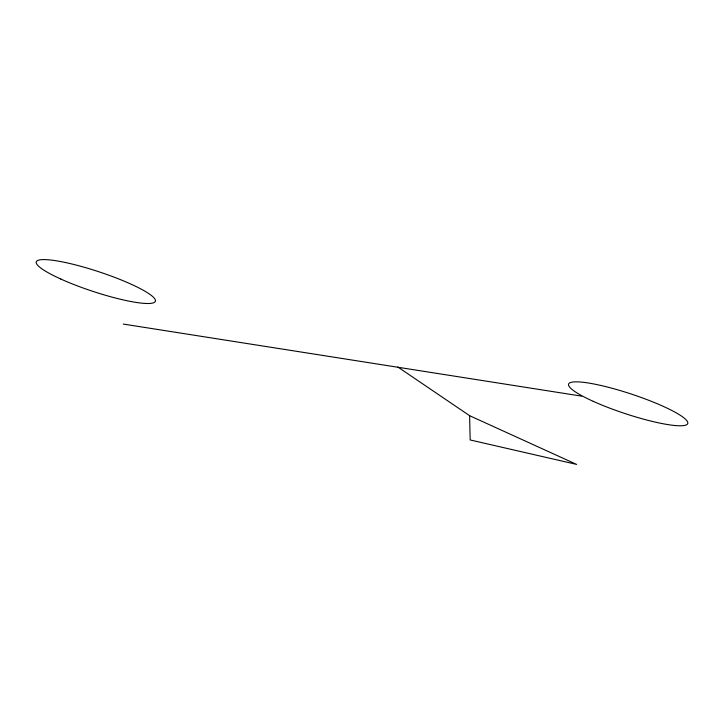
<?xml version="1.0" encoding="UTF-8"?>
<svg xmlns="http://www.w3.org/2000/svg" width="724" height="724" viewBox="0 0 724 724"><rect width="100%" height="100%" fill="white"/><g stroke="black" fill="none" stroke-linecap="round" stroke-linejoin="round"><path stroke-width="1.09" d="M123.288 324.071L581.671 396.146M469.604 415.685L576.648 464.419L470.175 439.966L469.604 415.685L397.865 367.014M60.825 279.039A62.735 10.245 18.3 0 0 155.144 301.7A62.735 10.245 18.3 0 0 71.477 263.898A62.735 10.245 18.3 0 0 60.825 279.039M593.191 401.313A62.735 10.245 18.3 0 0 687.51 423.965A62.735 10.245 18.3 0 0 603.843 386.163A62.735 10.245 18.3 0 0 593.191 401.313"/></g></svg>
